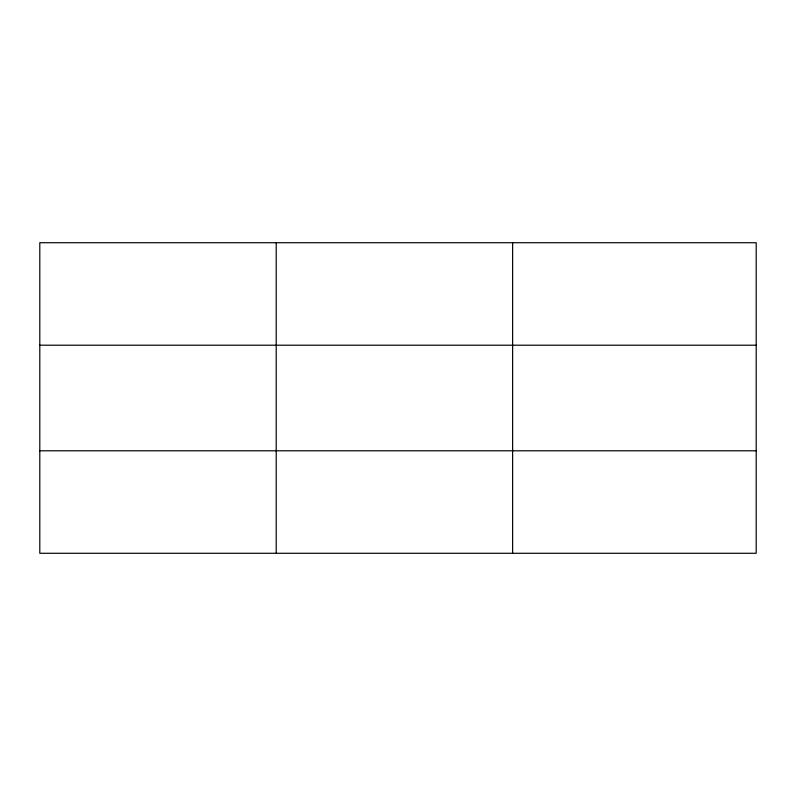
<?xml version="1.0" encoding="UTF-8"?>
<svg xmlns="http://www.w3.org/2000/svg" width="796" height="796" viewBox="0 0 796 796"><rect width="100%" height="100%" fill="white"/><g stroke="black" fill="none" stroke-linecap="round" stroke-linejoin="round"><path stroke-width="1.19" d="M276.212 553.28L276.212 242.72M512.624 553.28L512.624 242.72M756.2 345.205L756.2 242.72L39.8 242.72L39.8 553.28L756.2 553.28L756.2 345.205L39.8 345.205M39.8 450.795L756.2 450.795"/></g></svg>
